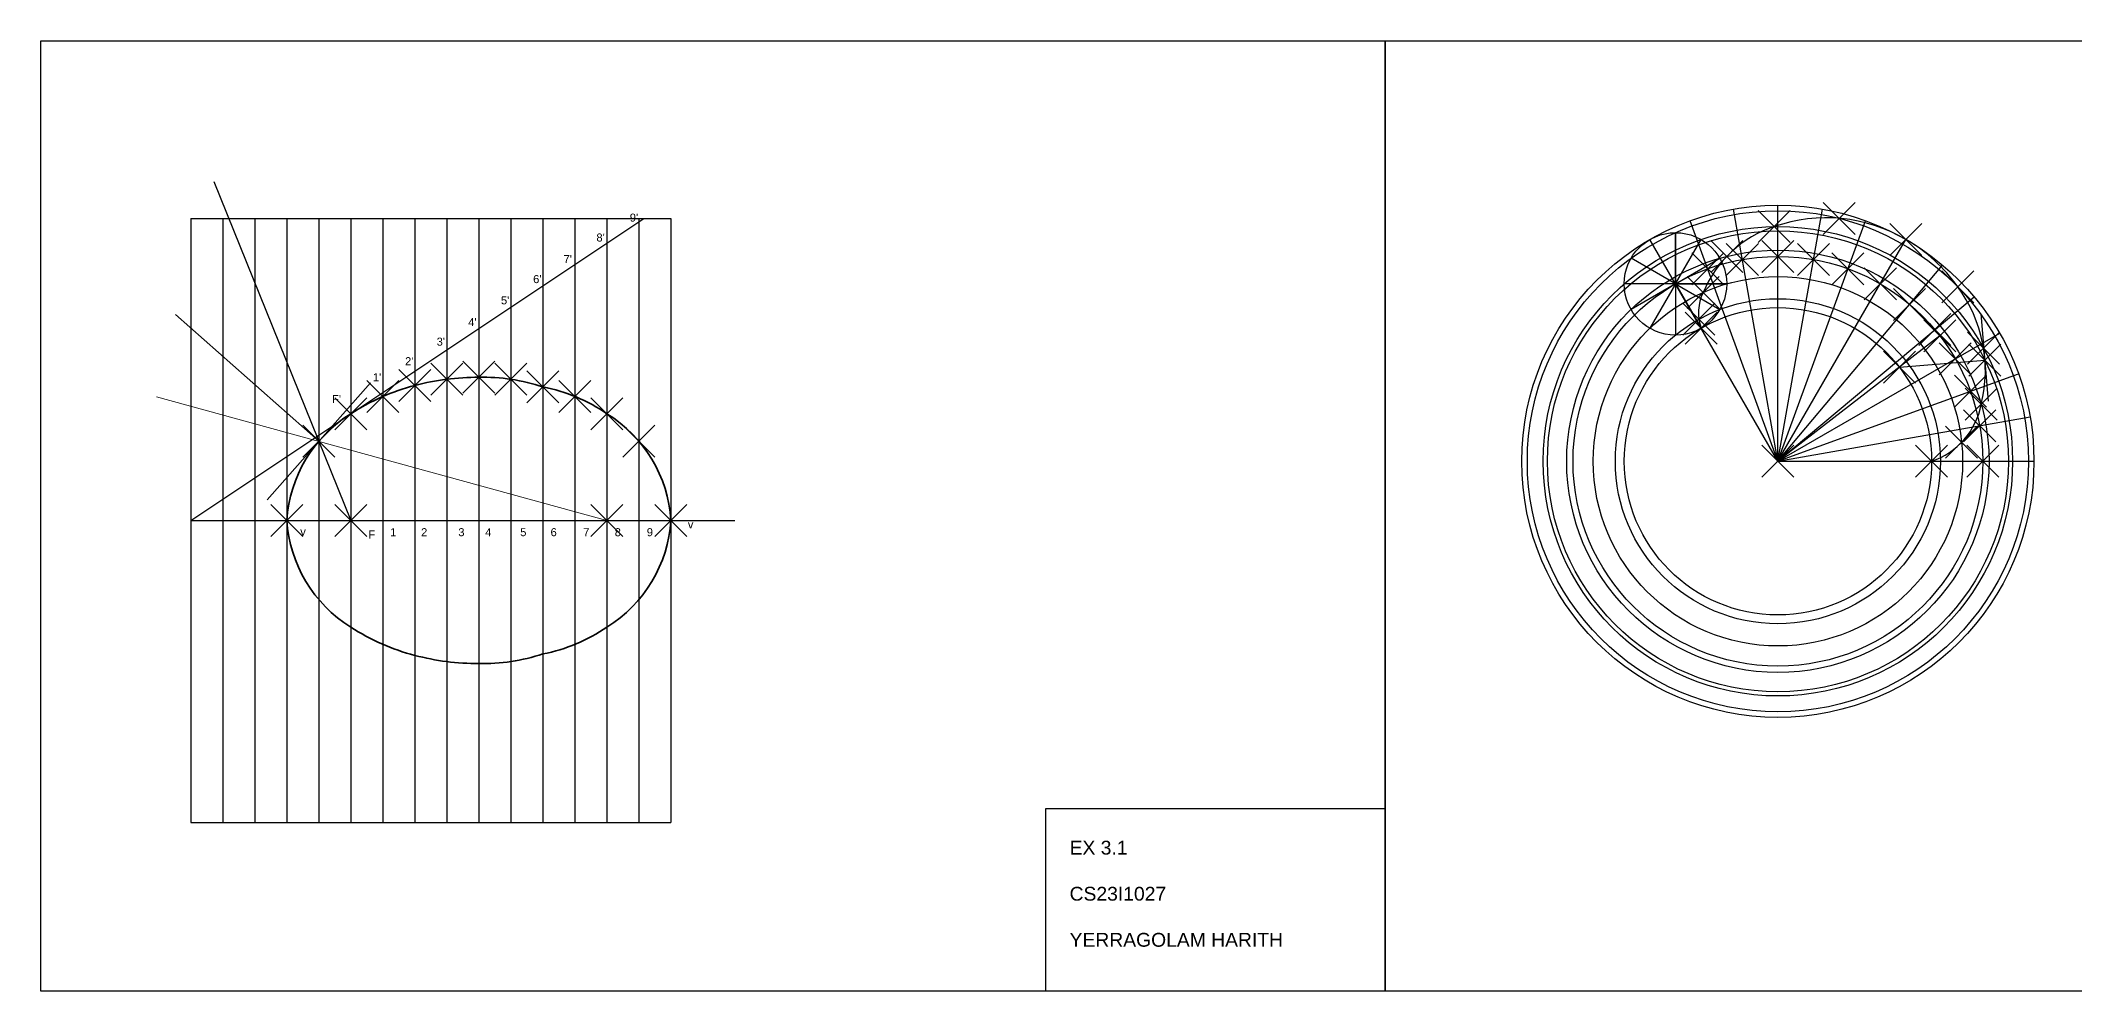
# Model space of a CAD drawing. Header units: millimetres. Extents: x 1766 to 3026, y 1554 to 1851.
# Drawn here: x 1766 to 2401, y 1554 to 1851 of the extents above; entities that cross this region are included whole.
import ezdxf

# ---------------------------------------------------------------- set-up
doc = ezdxf.new("R2010")
doc.units = ezdxf.units.MM
doc.header["$PDMODE"] = 3
doc.header["$PDSIZE"] = 5
doc.styles.get("Standard").update_dxf_attribs({"font": 'arial.ttf'})

msp = doc.modelspace()

# ---------------------------------------------------------------- linework, layer by layer
for p, q in [((1819.99, 1807.46), (1862.84, 1701.54)), ((2308.62, 1720.01), (2294.73, 1798.79)), ((2308.62, 1720.01), (2308.62, 1800.01)), ((2308.62, 1720.01), (2322.51, 1798.79)), ((1812.84, 1795.91), (1812.84, 1607.17)), ((1812.84, 1701.54), (1954.39, 1795.91)), ((1812.84, 1795.91), (1962.84, 1795.91)), ((1822.84, 1795.91), (1822.84, 1607.17)), ((1832.84, 1795.91), (1832.84, 1607.17)), ((1842.84, 1795.91), (1842.84, 1607.17)), ((1852.84, 1795.91), (1852.84, 1607.17)), ((1862.84, 1795.91), (1862.84, 1607.17)), ((1872.84, 1795.91), (1872.84, 1607.17)), ((1882.84, 1795.91), (1882.84, 1607.17)), ((1892.84, 1795.91), (1892.84, 1607.17)), ((1902.84, 1795.91), (1902.84, 1607.17)), ((1912.84, 1795.91), (1912.84, 1607.17)), ((1922.84, 1795.91), (1922.84, 1607.17)), ((1932.84, 1795.91), (1932.84, 1607.17)), ((1942.84, 1795.91), (1942.84, 1607.17)), ((1952.84, 1795.91), (1952.84, 1607.17)), ((1962.84, 1795.91), (1962.84, 1607.17)), ((2308.62, 1720.01), (2281.26, 1795.18)), ((2308.62, 1720.01), (2335.98, 1795.18)), ((2308.62, 1720.01), (2268.62, 1789.29)), ((2276.62, 1775.43), (2276.62, 1791.43)), ((2276.62, 1791.43), (2276.62, 1759.43)), ((2276.62, 1775.43), (2284.62, 1789.29)), ((2308.62, 1720.01), (2348.62, 1789.29)), ((2276.62, 1775.43), (2262.76, 1783.43)), ((2276.62, 1775.43), (2290.48, 1783.43)), ((2308.62, 1720.01), (2360.04, 1781.29)), ((2292.62, 1775.43), (2260.62, 1775.43)), ((2276.62, 1775.43), (2262.76, 1767.43)), ((2276.62, 1775.43), (2268.62, 1761.58)), ((2276.62, 1775.43), (2292.62, 1775.43)), ((2276.62, 1775.43), (2290.48, 1767.43)), ((2276.62, 1775.43), (2284.62, 1761.58)), ((2308.62, 1720.01), (2369.9, 1771.43)), ((2308.62, 1720.01), (2377.9, 1760.01)), ((2359.22, 1759.19), (2308.62, 1720.01)), ((2308.62, 1720.01), (2383.79, 1747.37)), ((2308.62, 1720.01), (2387.4, 1733.9)), ((2308.62, 1720.01), (2388.62, 1720.01)), ((1812.84, 1701.54), (1982.84, 1701.54)), ((1812.84, 1607.17), (1962.84, 1607.17))]:
    msp.add_line(p, q)
at = {"lineweight": 30}
for p, q in [((1852.84, 1726.26), (1808.05, 1765.89)), ((2374.37, 1738.83), (2372.12, 1766.04)), ((2346.57, 1749.4), (2373.31, 1751.61)), ((1836.68, 1707.99), (1869, 1744.53))]:
    msp.add_line(p, q, dxfattribs=at)
at = {"lineweight": 0}
msp.add_line((1942.84, 1701.54), (1802.15, 1740.18), dxfattribs=at)
at = {"lineweight": -3}
for p, q in [((2185.95, 1611.44), (2079.84, 1611.44)), ((2079.84, 1611.44), (2079.84, 1554.42))]:
    msp.add_line(p, q, dxfattribs=at)
for points in [[(1765.95, 1851.42), (2185.95, 1851.42), (2185.95, 1554.42), (1765.95, 1554.42)], [(2185.95, 1851.42), (2605.95, 1851.42), (2605.95, 1554.42), (2185.95, 1554.42)]]:
    msp.add_lwpolyline(points, close=True)
for centre, radius in [((2308.62, 1720.01), 80), ((2308.62, 1720.01), 78.27), ((2308.62, 1720.01), 73.32), ((2308.62, 1720.01), 72), ((2308.62, 1720.01), 65.97), ((2276.62, 1775.43), 16), ((2308.62, 1720.01), 64), ((2308.62, 1720.01), 57.69), ((2308.62, 1720.01), 50.78), ((2308.62, 1720.01), 48)]:
    msp.add_circle(centre, radius)
at = {"color": 85, "lineweight": 30, "true_color": 0x58ba48}
for centre, radius, start, end in [((2318.72, 1758.88), 36.23, 108.07521, 157.48817), ((2323.69, 1746.88), 49.19, 59.56011, 109.25055), ((2323.17, 1745.2), 50.91, 35.14423, 60), ((2298.65, 1766.39), 14.83, 154.60523, 198.94275), ((2329.63, 1748.39), 43.8, 346.04117, 36.60377), ((2349.2, 1742.14), 23.34, 288.53867, 349.34454)]:
    msp.add_arc(centre, radius, start, end, dxfattribs=at)
at = {"color": 114, "lineweight": 35, "true_color": 0x139b48}
for centre, radius, start, end in [((1899.5, 1678.89), 66.92, 104.42062, 123.22406), ((1902.74, 1667.53), 78.74, 89.93114, 104.64405), ((1904.16, 1687.34), 58.93, 71.52135, 91.37648), ((1912.83, 1691.24), 52.96, 55.48741, 79.11055), ((1885.21, 1698.78), 42.47, 121.7978, 176.27469), ((1920.46, 1698.78), 42.47, 3.72531, 58.2022), ((1885.21, 1704.3), 42.47, 183.72531, 238.2022), ((1920.46, 1704.3), 42.47, 301.7978, 356.27469), ((1899.5, 1724.19), 66.92, 236.77594, 255.57938), ((1912.83, 1711.84), 52.96, 280.88945, 304.51259), ((1902.74, 1735.55), 78.74, 255.35595, 270.06886), ((1904.16, 1715.73), 58.93, 268.62352, 288.47865)]:
    msp.add_arc(centre, radius, start, end, dxfattribs=at)
for p in [(2307.48, 1793.32), (2327.73, 1795.91), (2348.62, 1789.29), (2286.73, 1780.15), (2292.62, 1784.01), (2297.51, 1783.04), (2308.62, 1784.01), (2319.73, 1783.04), (2330.51, 1780.15), (2340.62, 1775.43), (2364.79, 1774.51), (2285.25, 1772.75), (2349.76, 1769.03), (2283.95, 1764.39), (2284.62, 1761.58), (2357.65, 1761.15), (2359.22, 1759.19), (2372.88, 1755.31), (2346.57, 1749.4), (2364.04, 1752.01), (2373.31, 1751.61), (1882.84, 1743.7), (1892.84, 1745.64), (1902.84, 1746.26), (1912.84, 1745.64), (1922.84, 1743.24), (1872.84, 1740.27), (1932.84, 1740.27), (2368.76, 1741.9), (2372.14, 1737.82), (1862.84, 1734.87), (1942.84, 1734.87), (2371.65, 1731.12), (1852.84, 1726.26), (1952.84, 1726.26), (2366, 1725.94), (2308.62, 1720.01), (2356.62, 1720.01), (2372.62, 1720.01), (1842.84, 1701.54), (1862.84, 1701.54), (1862.84, 1701.54), (1942.84, 1701.54), (1962.84, 1701.54)]:
    msp.add_point(p)

# ---------------------------------------------------------------- texts
at = {"char_height": 2.5, "attachment_point": 1}
for s, width, insert in [("9'", 7.6015, (1949.98, 1797.4)), ("8'", 7.6015, (1939.55, 1791.17)), ("7'", 7.6015, (1929.29, 1784.45)), ("6'", 7.6015, (1919.78, 1778.18)), ("5'", 7.6015, (1909.73, 1771.54)), ("4'", 7.6015, (1899.51, 1764.73)), ("3'", 7.6015, (1889.64, 1758.64)), ("1'", 7.6015, (1869.72, 1747.52)), ("2'", 7.6015, (1879.77, 1752.54)), ("F'", 5.8551, (1856.98, 1740.71)), ('v', 5.8071, (1847.03, 1699.29)), ('F', 4.5149, (1868.32, 1698.39)), ('1', 7.7157, (1875.12, 1699.11)), ('2', 7.7157, (1884.78, 1699.11)), ('3', 7.7157, (1896.41, 1699.11)), ('4', 7.7157, (1904.82, 1699.11)), ('5', 7.7157, (1915.74, 1699.11)), ('6', 7.7157, (1925.22, 1699.11)), ('7', 7.7157, (1935.42, 1699.11)), ('8', 7.7157, (1945.26, 1699.11)), ('9', 7.7157, (1955.28, 1699.11)), ('v', 5.8071, (1968.11, 1701.54))]:
    msp.add_mtext_dynamic_manual_height_columns(s, width=width, gutter_width=12.5, heights=[0], dxfattribs=dict(at, insert=insert))
at = {"lineweight": -3, "insert": (2087.36, 1601.46), "char_height": 4.3167, "attachment_point": 1}
msp.add_mtext_dynamic_manual_height_columns('EX 3.1\\P\\PCS23I1027\\P\\PYERRAGOLAM HARITH', width=152.8242, gutter_width=21.58, heights=[0], dxfattribs=at)

doc.saveas('drawing.dxf')
